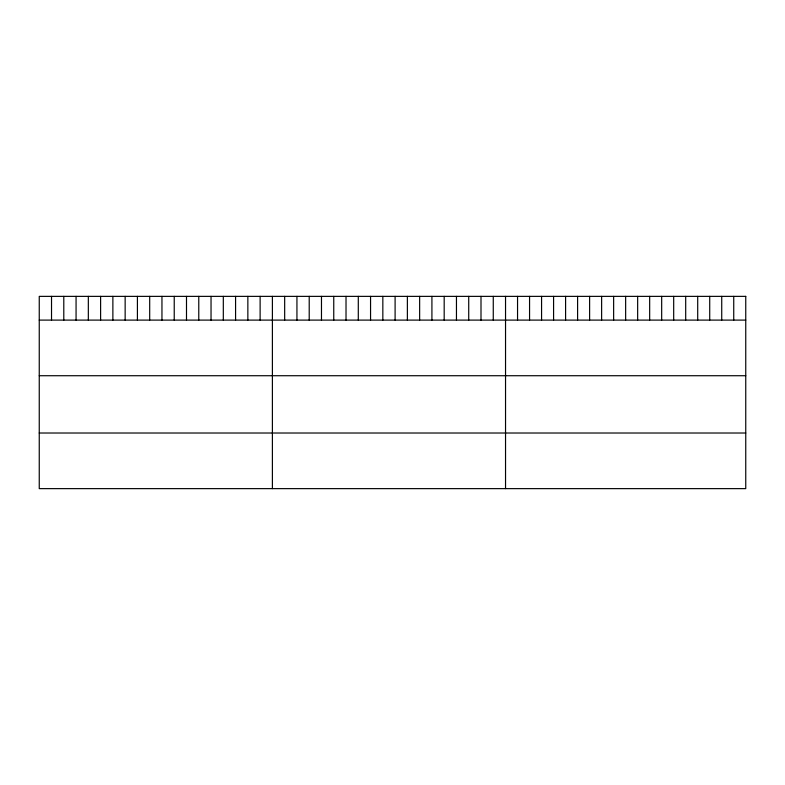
<?xml version="1.0" encoding="UTF-8"?>
<svg xmlns="http://www.w3.org/2000/svg" width="785" height="785" viewBox="0 0 785 785"><rect width="100%" height="100%" fill="white"/><g stroke="black" fill="none" stroke-linecap="round" stroke-linejoin="round"><path stroke-width="1.18" d="M39.25 320.103L745.75 320.103M39.25 375.721L745.75 375.721M39.25 433.016L745.75 433.016M733.739 296.367L733.739 320.103M721.729 296.367L721.729 320.103M709.718 296.367L709.718 320.103M697.708 296.367L697.708 320.103M685.697 296.367L685.697 320.103M673.687 296.367L673.687 320.103M661.677 296.367L661.677 320.103M649.666 296.367L649.666 320.103M637.655 296.367L637.655 320.103M625.645 296.367L625.645 320.103M613.635 296.367L613.635 320.103M601.624 296.367L601.624 320.103M589.613 296.367L589.613 320.103M577.603 296.367L577.603 320.103M565.592 296.367L565.592 320.103M553.582 296.367L553.582 320.103M541.571 296.367L541.571 320.103M529.561 296.367L529.561 320.103M517.551 296.367L517.551 320.103M505.54 296.367L505.54 488.633M493.265 296.367L493.265 320.103M480.999 296.367L480.999 320.103M468.724 296.367L468.724 320.103M456.458 296.367L456.458 320.103M444.182 296.367L444.182 320.103M431.917 296.367L431.917 320.103M419.641 296.367L419.641 320.103M407.376 296.367L407.376 320.103M395.1 296.367L395.1 320.103M382.835 296.367L382.835 320.103M370.559 296.367L370.559 320.103M358.294 296.367L358.294 320.103M346.018 296.367L346.018 320.103M333.753 296.367L333.753 320.103M321.477 296.367L321.477 320.103M309.212 296.367L309.212 320.103M296.936 296.367L296.936 320.103M284.67 296.367L284.67 320.103M272.395 296.367L272.395 488.633M260.12 296.367L260.12 320.103M247.854 296.367L247.854 320.103M235.578 296.367L235.578 320.103M223.313 296.367L223.313 320.103M211.037 296.367L211.037 320.103M198.772 296.367L198.772 320.103M186.496 296.367L186.496 320.103M174.231 296.367L174.231 320.103M161.955 296.367L161.955 320.103M149.69 296.367L149.69 320.103M137.414 296.367L137.414 320.103M125.149 296.367L125.149 320.103M112.873 296.367L112.873 320.103M100.608 296.367L100.608 320.103M88.332 296.367L88.332 320.103M76.066 296.367L76.066 320.103M63.791 296.367L63.791 320.103M51.525 296.367L51.525 320.103M745.75 296.367L39.25 296.367L39.25 488.633L745.75 488.633L745.75 296.367"/></g></svg>
